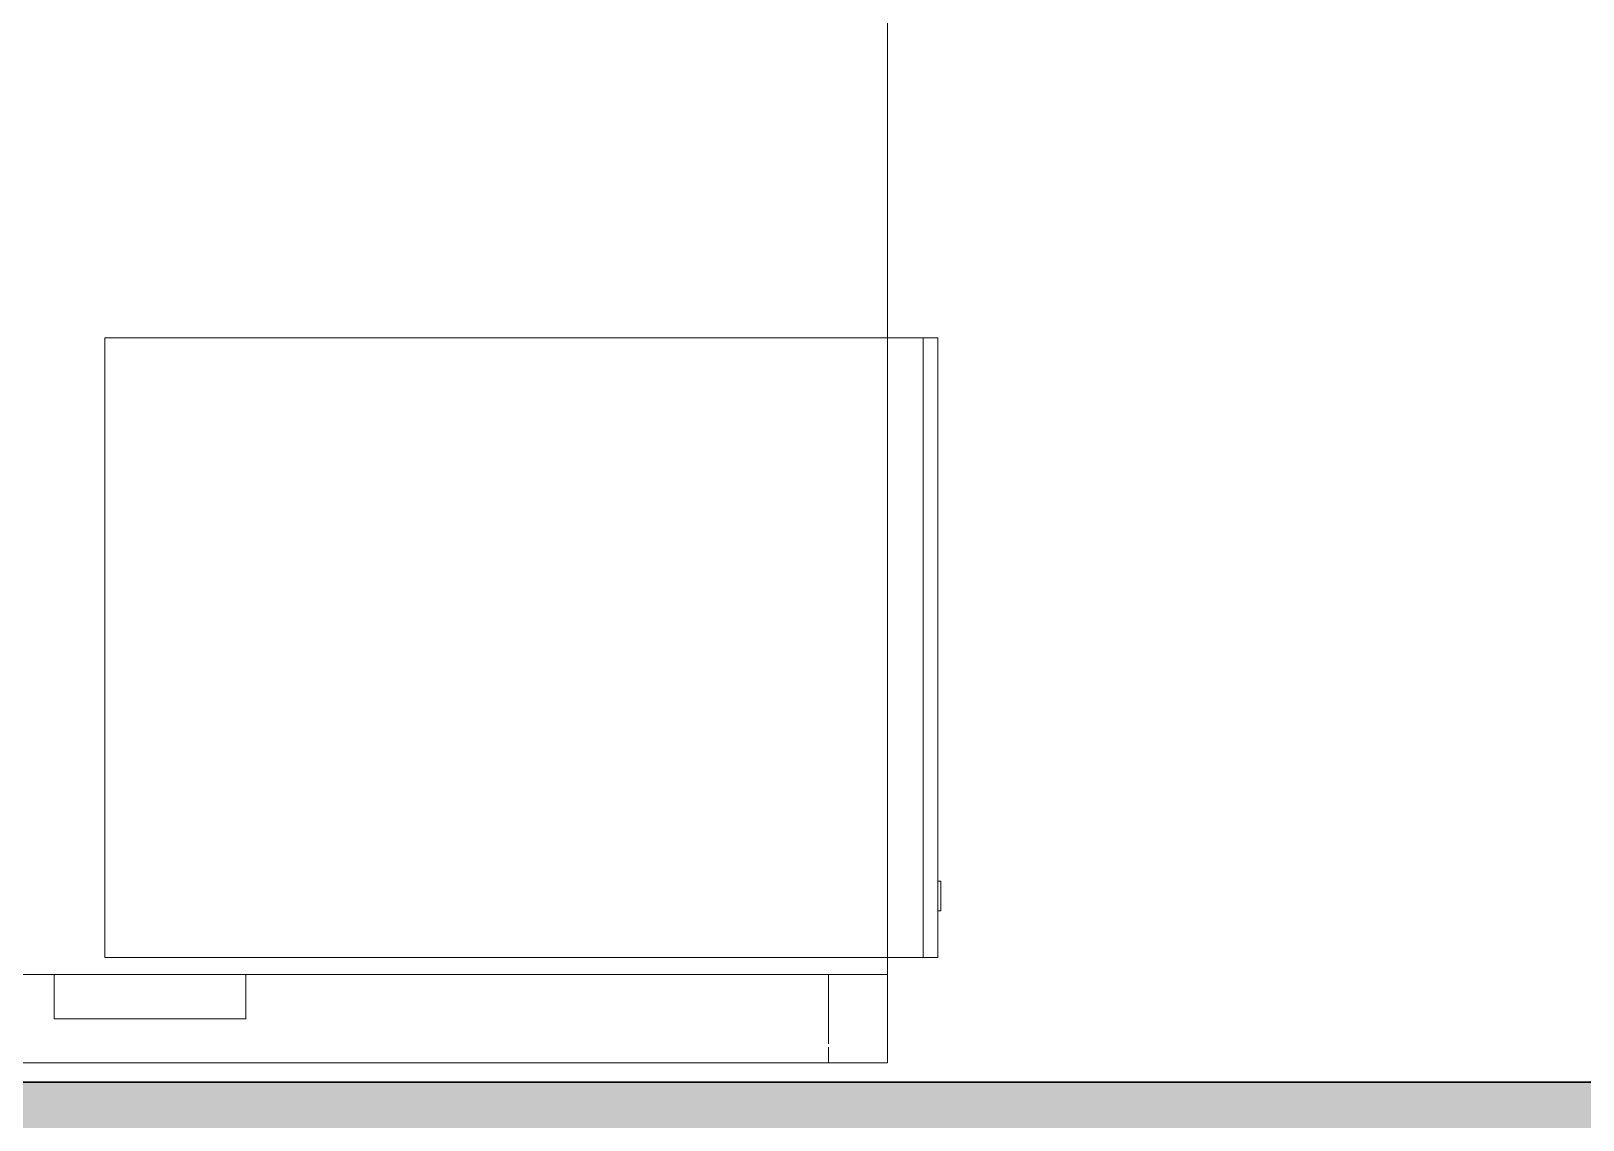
# Model space of a CAD drawing. Header units: millimetres. Extents: x 155927 to 295199, y -4084 to 97293.
# Drawn here: x 228347 to 229399, y 9344 to 10082 of the extents above; entities that cross this region are included whole.
import ezdxf

# ---------------------------------------------------------------- set-up
doc = ezdxf.new("R2010")
doc.units = ezdxf.units.MM
doc.header["$MEASUREMENT"] = 0
for name, color, linetype, lineweight in [('A-WALL-PATT', 7, 'CONTINUOUS', 9), ('I-FURN', 8, 'CONTINUOUS', 9), ('I-WALL', 7, 'CONTINUOUS', 9)]:
    doc.layers.add(name, color=color, linetype=linetype, lineweight=lineweight)

msp = doc.modelspace()

# ---------------------------------------------------------------- hatches: boundary and pattern name
at = {"layer": 'A-WALL-PATT'}
msp.add_hatch(color=256, dxfattribs=at).paths.add_polyline_path([(229177.4, 9267.6), (230840.8, 9267.6), (230840.8, 9369.6), (227630.4, 9369.6), (227630.4, 9267.6), (228577.1, 9267.6)], flags=0)

# ---------------------------------------------------------------- linework, layer by layer
at = {"layer": 'I-FURN'}
for p, q in [((228927.8, 9382.7), (228927.8, 10982.7)), ((228927.8, 10982.7), (228927.8, 9382.7)), ((228397.1, 9874.3), (228397.1, 9454.3)), ((228927.8, 9874.3), (228397.1, 9874.3)), ((228952.1, 9874.3), (228927.8, 9874.3)), ((228962.1, 9874.3), (228952.1, 9874.3)), ((228952.1, 9874.3), (228952.1, 9454.3)), ((228952.1, 9454.3), (228952.1, 9874.3)), ((228962.1, 9454.3), (228962.1, 9874.3)), ((228964.1, 9505.9), (228962.1, 9505.9)), ((228964.1, 9505.9), (228964.1, 9485.9)), ((228964.1, 9485.9), (228964.1, 9505.9)), ((228962.1, 9485.9), (228964.1, 9485.9)), ((228397.1, 9454.3), (228927.8, 9454.3)), ((228927.8, 9454.3), (228952.1, 9454.3)), ((228952.1, 9454.3), (228962.1, 9454.3)), ((228127.8, 9442.7), (228362.8, 9442.7)), ((228887.8, 9442.7), (228167.8, 9442.7)), ((228362.8, 9442.7), (228492.8, 9442.7)), ((228362.8, 9412.7), (228362.8, 9442.7)), ((228362.8, 9412.7), (228362.8, 9442.7)), ((228492.8, 9442.7), (228927.8, 9442.7)), ((228492.8, 9442.7), (228492.8, 9412.7)), ((228492.8, 9412.7), (228492.8, 9442.7)), ((228927.8, 9442.7), (228887.8, 9442.7)), ((228887.8, 9395.6), (228887.8, 9442.7)), ((228887.8, 9395.6), (228887.8, 9442.7)), ((228927.8, 9442.7), (228927.8, 9382.7)), ((228927.8, 9382.7), (228927.8, 9442.7)), ((228492.8, 9412.7), (228362.8, 9412.7)), ((228362.8, 9412.7), (228492.8, 9412.7)), ((228887.8, 9382.7), (228887.8, 9393.3)), ((228887.8, 9382.7), (228887.8, 9393.3)), ((228927.8, 9382.7), (228127.8, 9382.7)), ((228127.8, 9382.7), (228927.8, 9382.7)), ((228927.8, 9382.7), (228127.8, 9382.7)), ((228167.8, 9382.7), (228887.8, 9382.7)), ((228887.8, 9382.7), (228927.8, 9382.7))]:
    msp.add_line(p, q, dxfattribs=at)
at = {"layer": 'I-WALL', "lineweight": 30}
msp.add_line((230840.8, 9369.6), (228106.8, 9369.6), dxfattribs=at)

doc.saveas('drawing.dxf')
